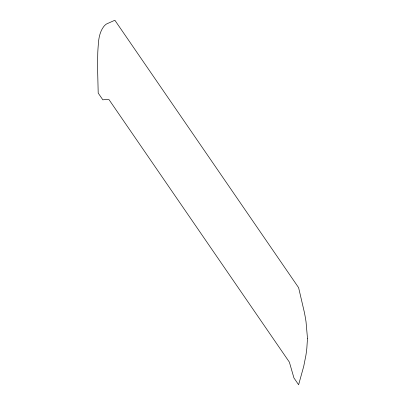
<?xml version="1.0" encoding="UTF-8"?>
<svg xmlns="http://www.w3.org/2000/svg" width="405" height="405" viewBox="0 0 405 405"><rect width="100%" height="100%" fill="white"/><g stroke="black" fill="none" stroke-linecap="round" stroke-linejoin="round"><path stroke-width="0.61" d="M307.486 338.372L306.828 348.346A460.338 137.811 63.7 0 1 305.907 355.332L303.735 366.302L298.617 384.75L293.939 377.941L289.362 362.11L109.031 99.66L106.049 99.281L102.88 99.878L98.202 93.069L97.529 66.197L97.782 52.432A460.338 137.811 63.7 0 1 98.288 44.844C98.628 38.607 99.736 32.157 103.437 26.968A115.962 34.714 63.7 0 1 106.51 23.991L114.863 20.25L298.617 287.682L304.236 311.764A115.962 34.714 63.7 0 1 306.033 321.823L307.486 338.372"/></g></svg>
